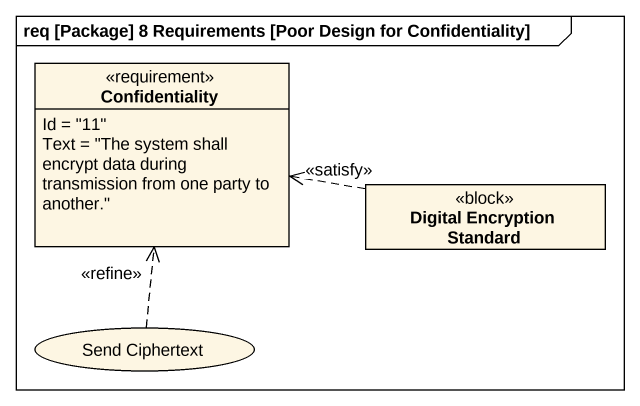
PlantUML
@startuml
mainframe req [Package] 8 Requirements [Poor Design for Confidentiality]
allowmixing
hide circle
hide empty members
class Confidentiality <<requirement>> {
  Id = "11"
  Text = "The system shall encrypt data during transmission from one party to another."
}
class "Digital Encryption Standard" as Digital_Encryption_Standard <<block>>
usecase "Send Ciphertext" as Send_Ciphertext
Digital_Encryption_Standard .left.> Confidentiality : <<satisfy>>
Send_Ciphertext .up.> Confidentiality : <<refine>>
@enduml
